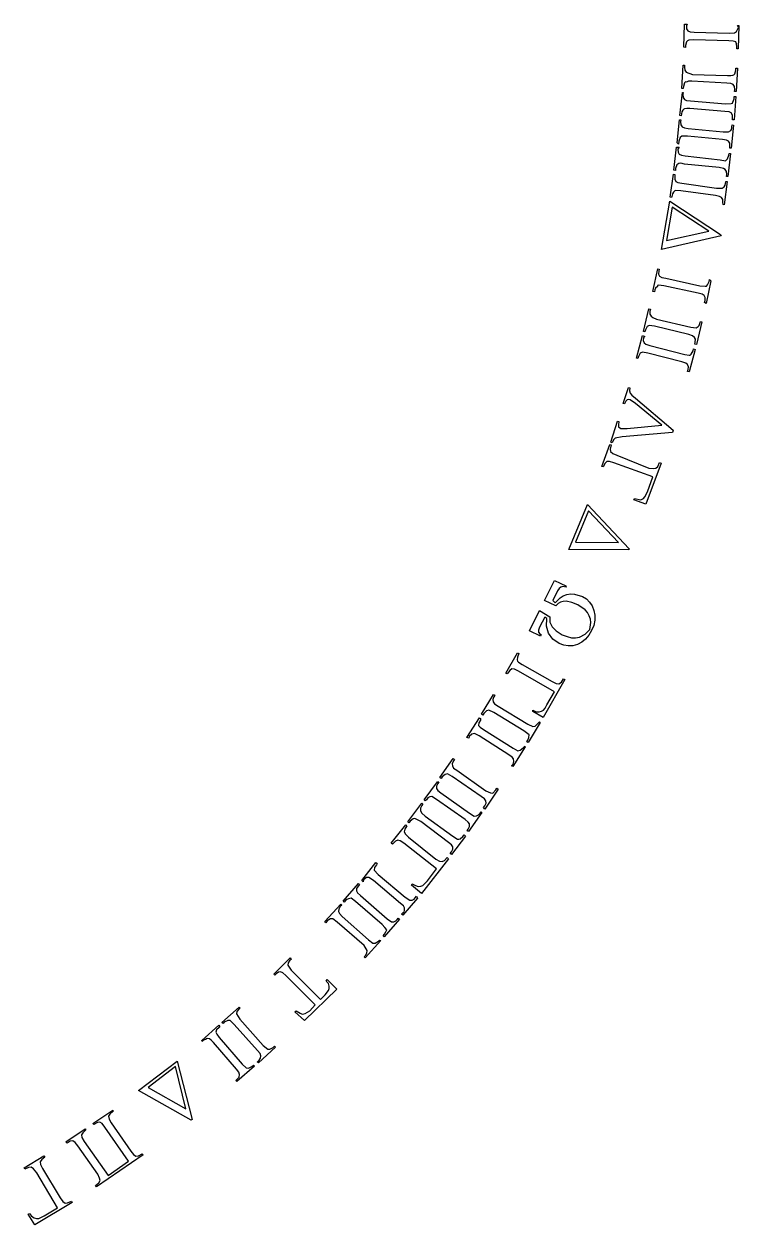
# Model space of a CAD drawing. Extents: x 0 to 660, y 0 to 661.
# Drawn here: x 494.4 to 660.3, y 45.2 to 323.6 of the extents above; entities that cross this region are included whole.
import ezdxf

# ---------------------------------------------------------------- set-up
doc = ezdxf.new("R2010")
doc.units = 0

msp = doc.modelspace()

# ---------------------------------------------------------------- linework, layer by layer
at = {"layer": 'Layer 1'}
for p, q in [((647.489, 318.232), (647.644, 323.634)), ((647.644, 323.634), (648.205, 323.624)), ((648.205, 323.624), (648.078, 323.178)), ((648.078, 323.178), (648.082375, 322.5005)), ((660.119, 322.836), (659.908, 323.283)), ((659.908, 323.283), (660.252, 323.273)), ((660.252, 323.273), (660.097, 317.87)), ((648.082375, 322.5005), (648.398, 322.03)), ((648.398, 322.03), (648.9085, 321.8485)), ((648.9085, 321.8485), (649.893, 321.766)), ((649.893, 321.766), (657.969, 321.533)), ((657.969, 321.533), (659.237, 321.617)), ((659.237, 321.617), (659.647, 321.882)), ((659.647, 321.882), (660.119, 322.836)), ((647.833, 318.222), (647.489, 318.232)), ((647.846, 318.677), (647.833, 318.222)), ((648.093, 319.517), (647.846, 318.677)), ((648.297375, 319.75825), (648.093, 319.517)), ((648.609, 319.896), (648.297375, 319.75825)), ((649.772, 319.981), (648.609, 319.896)), ((657.917, 319.748), (649.772, 319.981)), ((658.864, 319.663125), (657.917, 319.748)), ((659.526, 319.474), (658.864, 319.663125)), ((659.694375, 319.00625), (659.526, 319.474)), ((659.766, 318.336), (659.694375, 319.00625)), ((659.753, 317.881), (659.766, 318.336)), ((660.097, 317.87), (659.753, 317.881)), ((659.766, 318.336), (659.766, 318.336)), ((646.995, 308.721), (647.31, 314.116)), ((647.31, 314.116), (647.654, 314.096)), ((647.654, 314.096), (647.627, 313.651)), ((647.627, 313.651), (647.701875, 312.9705)), ((647.701875, 312.9705), (648.016, 312.491)), ((648.016, 312.491), (649.434, 311.966)), ((649.434, 311.966), (657.568, 311.71)), ((659.062125, 311.8355), (659.26, 312.115)), ((659.26, 312.115), (659.532, 312.956)), ((659.532, 312.956), (659.558, 313.402)), ((659.558, 313.402), (659.902, 313.382)), ((659.902, 313.382), (659.587, 307.987)), ((647.366, 309.156), (647.339, 308.701)), ((647.638, 309.988), (647.366, 309.156)), ((647.8355, 310.194125), (647.638, 309.988)), ((648.06, 310.119), (647.8355, 310.194125)), ((648.534125, 310.38875), (648.06, 310.119)), ((649.33, 310.402), (648.534125, 310.38875)), ((657.464, 309.927), (649.33, 310.402)), ((658.384625, 309.815625), (657.464, 309.927)), ((657.568, 311.71), (658.363875, 311.670875)), ((658.363875, 311.670875), (658.838, 311.757)), ((658.88, 309.612), (658.384625, 309.815625)), ((658.838, 311.757), (659.062125, 311.8355)), ((659.195, 309.134875), (658.88, 309.612)), ((659.27, 308.462), (659.195, 309.134875)), ((646.509, 302.389), (647.159, 307.777)), ((647.339, 308.701), (646.995, 308.721)), ((647.159, 307.777), (647.274, 307.75)), ((647.274, 307.75), (647.239, 307.305)), ((647.239, 307.305), (647.3005, 306.624)), ((647.3005, 306.624), (647.605, 306.138)), ((659.128, 306.251), (659.163, 306.82)), ((659.506, 306.793), (659.153, 301.405)), ((659.163, 306.82), (659.506, 306.793)), ((659.243, 308.007), (659.27, 308.462)), ((659.587, 307.987), (659.243, 308.007)), ((659.27, 308.462), (659.27, 308.462)), ((647.236, 303.643), (647.004625, 303.245625)), ((647.4255, 303.868), (647.236, 303.643)), ((647.606, 303.949), (647.4255, 303.868)), ((647.605, 306.138), (648.097125, 305.931625)), ((648.118375, 304.048625), (647.606, 303.949)), ((648.097125, 305.931625), (649.016, 305.804)), ((648.876, 304.023), (648.118375, 304.048625)), ((657, 303.387), (648.876, 304.023)), ((649.016, 305.804), (657.139, 305.168)), ((657.139, 305.168), (658.41, 305.19)), ((658.41, 305.19), (658.710625, 305.314625)), ((658.710625, 305.314625), (658.838, 305.539)), ((658.838, 305.539), (659.128, 306.251)), ((645.898, 296.077), (646.427, 301.455)), ((646.427, 301.455), (646.769, 301.422)), ((646.853, 302.362), (646.509, 302.389)), ((646.769, 301.422), (646.726, 300.977)), ((646.726, 300.977), (646.77325, 300.295125)), ((646.888, 302.816), (646.853, 302.362)), ((647.004625, 303.245625), (646.888, 302.816)), ((657.947625, 303.257125), (657, 303.387)), ((658.41, 303.044), (657.947625, 303.257125)), ((658.73175, 302.488), (658.41, 303.044)), ((658.776, 301.848), (658.73175, 302.488)), ((658.741, 301.432), (658.776, 301.848)), ((659.153, 301.405), (658.741, 301.432)), ((658.776, 301.848), (658.776, 301.848)), ((646.77325, 300.295125), (647.068, 299.803)), ((647.068, 299.803), (647.623375, 299.587125)), ((647.623375, 299.587125), (648.472, 299.441)), ((648.472, 299.441), (656.581, 298.644)), ((656.581, 298.644), (657.852, 298.641)), ((657.852, 298.641), (658.333, 298.981)), ((658.333, 298.981), (658.558625, 299.361125)), ((658.979, 300.222), (658.451, 294.844)), ((658.558625, 299.361125), (658.593, 299.811)), ((658.593, 299.811), (658.637, 300.256)), ((658.637, 300.256), (658.979, 300.222)), ((646.241, 295.808), (645.898, 296.077)), ((646.285, 296.497), (646.241, 295.808)), ((646.59, 297.318), (646.285, 296.497)), ((647.027, 297.667), (646.59, 297.318)), ((648.297, 297.664), (647.027, 297.667)), ((656.407, 296.867), (648.297, 297.664)), ((657.322125, 296.718625), (656.407, 296.867)), ((657.809, 296.496), (657.322125, 296.718625)), ((658.10475, 296.006125), (657.809, 296.496)), ((658.153, 295.331), (658.10475, 296.006125)), ((658.108, 294.877), (658.153, 295.331)), ((658.153, 295.331), (658.153, 295.331)), ((645.159, 289.756), (645.795, 295.122)), ((645.795, 295.122), (646.36, 295.082)), ((646.36, 295.082), (646.084, 294.638)), ((646.084, 294.638), (646.17675, 293.955375)), ((646.17675, 293.955375), (646.403, 293.458)), ((646.403, 293.458), (646.886875, 293.22325)), ((646.886875, 293.22325), (647.799, 293.068)), ((647.799, 293.068), (655.891, 292.109)), ((657.161, 291.892), (657.604, 292.412)), ((657.604, 292.412), (657.926, 293.235)), ((658.32, 293.638), (657.684, 288.271)), ((657.926, 293.235), (657.978, 293.59)), ((657.978, 293.59), (658.32, 293.638)), ((658.451, 294.844), (658.108, 294.877)), ((645.5, 289.672), (645.159, 289.756)), ((645.554, 290.168), (645.5, 289.672)), ((645.875, 290.982), (645.554, 290.168)), ((646.319, 291.323), (645.875, 290.982)), ((646.79575, 291.343), (646.319, 291.323)), ((647.589, 291.177), (646.79575, 291.343)), ((655.681, 290.335), (647.589, 291.177)), ((656.662, 290.1595), (655.681, 290.335)), ((655.891, 292.109), (657.161, 291.892)), ((657.076, 289.936), (656.662, 290.1595)), ((657.361625, 289.44075), (657.076, 289.936)), ((644.296, 283.473), (645.039, 288.826)), ((645.039, 288.826), (645.38, 288.779)), ((645.397, 288.336), (645.348375, 287.6525)), ((645.348375, 287.6525), (645.614, 287.149)), ((645.38, 288.779), (645.397, 288.336)), ((645.614, 287.149), (646.093125, 286.91375)), ((646.093125, 286.91375), (647.002, 286.731)), ((657.533, 287.092), (656.789, 281.739)), ((657.13, 286.697), (657.192, 287.139)), ((657.192, 287.139), (657.533, 287.092)), ((657.343, 288.312), (657.396, 288.764)), ((657.684, 288.271), (657.343, 288.312)), ((657.396, 288.764), (657.361625, 289.44075)), ((657.396, 288.764), (657.396, 288.764)), ((644.814875, 284.266375), (644.7, 283.679)), ((645.037, 284.613), (644.814875, 284.266375)), ((645.487, 285.017), (645.037, 284.613)), ((646.757, 284.962), (645.487, 285.017)), ((654.828, 283.842), (646.757, 284.962)), ((647.002, 286.731), (655.073, 285.611)), ((655.073, 285.611), (656.343, 285.557)), ((656.343, 285.557), (656.792, 285.88)), ((656.792, 285.88), (657.072, 286.271625)), ((657.072, 286.271625), (657.13, 286.697)), ((642.315, 271.393), (644.198, 282.546)), ((644.198, 282.546), (655.978, 274.822)), ((644.198, 282.546), (644.198, 282.546)), ((644.637, 283.425), (644.296, 283.473)), ((644.7, 283.679), (644.637, 283.425)), ((655.736375, 283.657375), (654.828, 283.842)), ((654.828, 283.842), (654.828, 283.842)), ((656.215, 283.415), (655.736375, 283.657375)), ((656.490125, 282.9145), (656.215, 283.415)), ((656.511, 282.237), (656.490125, 282.9145)), ((656.613, 281.786), (656.511, 282.237)), ((656.789, 281.739), (656.613, 281.786)), ((644.77, 281.186), (643.465, 273.454)), ((653.227, 275.626), (644.77, 281.186)), ((644.77, 281.186), (644.77, 281.186)), ((656.139, 274.51), (642.315, 271.393)), ((643.465, 273.454), (653.227, 275.626)), ((655.978, 274.822), (656.139, 274.51)), ((640.284, 261.615), (641.401, 266.902)), ((641.401, 266.902), (641.737, 266.831)), ((641.645, 266.395), (641.617, 265.635)), ((641.617, 265.635), (641.856, 265.19)), ((641.737, 266.831), (641.645, 266.395)), ((641.856, 265.19), (642.329875, 264.864)), ((642.329875, 264.864), (643.307, 264.676)), ((643.307, 264.676), (651.184, 262.944)), ((640.714, 261.989), (640.62, 261.544)), ((640.885, 262.40375), (640.714, 261.989)), ((641.317, 262.772), (640.885, 262.40375)), ((641.3645, 262.975125), (641.317, 262.772)), ((641.58, 263.071), (641.3645, 262.975125)), ((642.843, 262.928), (641.58, 263.071)), ((650.815, 261.244), (642.843, 262.928)), ((651.184, 262.944), (652.447, 262.848)), ((652.447, 262.848), (652.687625, 262.865625)), ((653.741, 264.082), (652.624, 258.83)), ((652.687625, 262.865625), (652.917, 263.139)), ((652.917, 263.139), (653.312, 263.93)), ((653.312, 263.93), (653.405, 264.367)), ((653.405, 264.367), (653.741, 264.082)), ((640.62, 261.544), (640.284, 261.615)), ((651.708375, 260.996), (650.815, 261.244)), ((650.815, 261.244), (650.815, 261.244)), ((652.169, 260.721), (651.708375, 260.996)), ((652.40825, 260.20175), (652.169, 260.721)), ((652.288, 259.079), (652.382, 259.525)), ((652.624, 258.83), (652.288, 259.079)), ((652.382, 259.525), (652.40825, 260.20175)), ((638.095, 252.342), (639.371, 257.594)), ((639.371, 257.594), (639.705, 257.512)), ((639.6, 257.079), (639.565875, 256.39625)), ((639.565875, 256.39625), (639.891, 255.868)), ((639.705, 257.512), (639.6, 257.079)), ((638.953, 253.474), (638.537, 252.704)), ((639.434, 253.759), (638.953, 253.474)), ((640.692, 253.578), (639.434, 253.759)), ((639.891, 255.868), (640.24225, 255.57375)), ((640.24225, 255.57375), (641.114, 255.215)), ((648.61, 251.654), (640.692, 253.578)), ((641.114, 255.215), (649.12, 253.389)), ((649.12, 253.389), (650.29, 253.208)), ((650.29, 253.208), (650.768, 253.484)), ((651.627, 254.616), (650.406, 249.364)), ((650.768, 253.484), (651.029625, 253.7745)), ((651.029625, 253.7745), (651.187, 254.239)), ((651.187, 254.239), (651.293, 254.697)), ((651.293, 254.697), (651.627, 254.616)), ((636.481, 246.203), (637.863, 251.428)), ((637.863, 251.428), (638.386, 251.199)), ((638.081, 250.908), (638.018875, 250.22675)), ((638.386, 251.199), (638.081, 250.908)), ((638.429, 252.261), (638.095, 252.342)), ((638.537, 252.704), (638.429, 252.261)), ((649.495625, 251.365625), (648.61, 251.654)), ((649.947, 250.985), (649.495625, 251.365625)), ((650.17125, 250.550875), (649.947, 250.985)), ((638.018875, 250.22675), (638.232, 249.694)), ((638.232, 249.694), (638.678875, 249.392125)), ((638.678875, 249.392125), (639.56, 249.112)), ((639.56, 249.112), (647.673, 247.029)), ((650.057, 248.203), (648.675, 242.979)), ((649.175, 247.089), (649.61, 247.86)), ((649.61, 247.86), (649.724, 248.291)), ((649.724, 248.291), (650.057, 248.203)), ((650.017, 249.445), (650.124, 249.888)), ((650.406, 249.364), (650.017, 249.445)), ((650.124, 249.888), (650.17125, 250.550875)), ((650.124, 249.888), (650.124, 249.888)), ((636.814, 246.115), (636.481, 246.203)), ((636.93, 246.556), (636.814, 246.115)), ((637.362, 247.317), (636.93, 246.556)), ((637.849, 247.592), (637.362, 247.317)), ((639.103, 247.333), (637.849, 247.592)), ((637.849, 247.592), (637.849, 247.592)), ((646.981, 245.303), (639.103, 247.333)), ((647.903375, 245.010125), (646.981, 245.303)), ((647.673, 247.029), (648.691, 246.823)), ((648.691, 246.823), (648.936375, 246.8585)), ((648.936375, 246.8585), (649.175, 247.089)), ((648.306, 244.712), (647.903375, 245.010125)), ((648.519375, 244.1815), (648.306, 244.712)), ((648.342, 243.067), (648.459, 243.507)), ((648.675, 242.979), (648.342, 243.067)), ((648.459, 243.507), (648.519375, 244.1815)), ((633.402, 235.672), (634.591, 239.375)), ((634.591, 239.375), (634.918, 239.269)), ((634.918, 239.269), (634.88875, 238.614375)), ((634.88875, 238.614375), (635.026, 238.082)), ((635.026, 238.082), (635.4165, 237.552375)), ((635.4165, 237.552375), (636.224, 236.905)), ((636.224, 236.905), (644.949, 229.435)), ((633.73, 235.567), (633.402, 235.672)), ((634.02475, 236.163875), (633.73, 235.567)), ((634.321, 236.481), (634.02475, 236.163875)), ((634.66075, 236.585125), (634.321, 236.481)), ((634.99, 236.54), (634.66075, 236.585125)), ((636.279, 235.687), (634.99, 236.54)), ((642.321, 230.621), (636.279, 235.687)), ((630.562, 226.657), (632.08, 231.554)), ((632.08, 231.554), (632.408, 231.449)), ((632.408, 231.449), (632.291875, 230.723)), ((632.291875, 230.723), (632.343, 230.273)), ((632.343, 230.273), (632.813, 229.853)), ((632.813, 229.853), (634.299, 229.825)), ((644.844, 228.9), (633.138, 227.942)), ((634.299, 229.825), (642.321, 230.621)), ((644.949, 229.435), (644.844, 228.9)), ((628.446, 221.069), (630.303, 226.154)), ((630.303, 226.154), (630.626, 226.036)), ((630.626, 226.036), (630.4015, 225.09575)), ((630.835, 226.551), (630.562, 226.657)), ((631.156, 227.220125), (630.835, 226.551)), ((631.537, 227.596), (631.156, 227.220125)), ((633.138, 227.942), (631.537, 227.596)), ((631.537, 227.596), (631.537, 227.596)), ((630.4015, 225.09575), (630.462, 224.502)), ((630.462, 224.502), (631.00275, 224.079125)), ((631.00275, 224.079125), (631.938, 223.654)), ((631.938, 223.654), (639.367, 220.682)), ((628.769, 220.951), (628.446, 221.069)), ((629.201125, 221.80675), (628.769, 220.951)), ((629.628, 222.217), (629.201125, 221.80675)), ((630.239125, 222.238), (629.628, 222.217)), ((631.223, 221.881), (630.239125, 222.238)), ((640.267, 218.674), (631.223, 221.881)), ((642.222, 221.828), (638.68, 212.322)), ((639.367, 220.682), (640.351875, 220.602875)), ((640.351875, 220.602875), (640.964, 220.667)), ((640.964, 220.667), (641.393375, 221.08225)), ((641.393375, 221.08225), (641.828, 221.946)), ((641.828, 221.946), (642.222, 221.828)), ((639.054, 215.192), (640.267, 218.674)), ((638.426, 214.053), (639.054, 215.192)), ((620.791, 201.784), (625.105, 212.207)), ((625.105, 212.207), (634.798, 201.985)), ((625.105, 212.207), (625.105, 212.207)), ((635.894, 213.289), (636.019, 213.63)), ((638.68, 212.322), (635.894, 213.289)), ((636.019, 213.63), (637.495, 213.292)), ((637.495, 213.292), (638.109, 213.647375)), ((637.495, 213.292), (637.495, 213.292)), ((638.109, 213.647375), (638.426, 214.053)), ((625.35, 210.752), (622.352, 203.526)), ((632.305, 203.399), (625.35, 210.752)), ((625.35, 210.752), (625.35, 210.752)), ((622.352, 203.526), (632.305, 203.399)), ((634.675, 201.694), (620.791, 201.784)), ((634.798, 201.985), (634.675, 201.694)), ((615.145, 189.991), (617.468, 194.654)), ((618.187, 192.217), (617.055, 189.944)), ((617.468, 194.654), (620.074, 193.356)), ((618.5425, 192.7855), (618.187, 192.217)), ((618.922, 193.108), (618.5425, 192.7855)), ((619.396125, 193.1935), (618.922, 193.108)), ((620.156, 193.048), (619.396125, 193.1935)), ((620.074, 193.356), (620.156, 193.048)), ((617.738, 188.749), (615.145, 189.991)), ((617.055, 189.944), (617.621, 189.466)), ((617.621, 189.466), (618.773375, 190.59125)), ((618.885625, 189.61425), (618.295266, 189.273875)), ((618.773375, 190.59125), (619.496516, 191.041563)), ((619.509172, 189.784), (618.885625, 189.61425)), ((619.496516, 191.041563), (620.297, 191.364)), ((620.166, 189.797), (619.509172, 189.784)), ((621.520625, 189.5355), (620.166, 189.797)), ((620.297, 191.364), (621.179516, 191.50525)), ((621.179516, 191.50525), (622.083125, 191.4605)), ((622.888, 188.992), (621.520625, 189.5355)), ((622.083125, 191.4605), (623.993, 190.936)), ((623.993, 190.936), (624.867531, 190.347141)), ((624.867531, 190.347141), (625.602, 189.602375)), ((625.602, 189.602375), (626.186469, 188.711172)), ((611.653, 182.981), (613.976, 187.644)), ((613.976, 187.644), (616.382, 186.175)), ((618.295266, 189.273875), (617.738, 188.749)), ((624.582125, 187.8075), (622.888, 188.992)), ((625.110578, 187.179906), (624.582125, 187.8075)), ((625.515, 186.452), (625.110578, 187.179906)), ((626.186469, 188.711172), (626.611, 187.683)), ((626.611, 187.683), (626.852938, 186.551453)), ((626.852938, 186.551453), (626.83575, 185.393375)), ((614.01, 183.833), (613.758125, 183.13925)), ((615.235, 186.148), (614.01, 183.833)), ((615.68, 185.787), (615.235, 186.148)), ((615.616375, 184.029625), (615.68, 185.787)), ((616.086, 182.42), (615.616375, 184.029625)), ((616.382, 186.175), (616.414953, 184.985516)), ((616.414953, 184.985516), (616.909625, 183.901125)), ((616.909625, 183.901125), (617.865734, 182.921922)), ((625.789, 185.659453), (625.515, 186.452)), ((625.654, 183.294), (625.8935, 184.872625)), ((625.8935, 184.872625), (625.789, 185.659453)), ((626.572188, 184.208859), (626.075, 182.998)), ((626.83575, 185.393375), (626.572188, 184.208859)), ((614.259, 181.683), (611.653, 182.981)), ((613.758125, 183.13925), (613.789, 182.639)), ((613.789, 182.639), (614.0845, 182.27525)), ((614.0845, 182.27525), (614.413, 181.991)), ((614.413, 181.991), (614.259, 181.683)), ((617.06925, 181.053375), (616.086, 182.42)), ((616.086, 182.42), (616.086, 182.42)), ((618.546, 180.025), (617.06925, 181.053375)), ((617.865734, 182.921922), (619.283, 182.048)), ((619.283, 182.048), (620.369219, 181.608141)), ((620.369219, 181.608141), (621.3735, 181.362625)), ((621.3735, 181.362625), (622.336531, 181.311547)), ((622.336531, 181.311547), (623.299, 181.455)), ((623.299, 181.455), (624.58825, 182.161875)), ((624.6605, 181.01125), (623.778875, 180.307562)), ((624.58825, 182.161875), (625.654, 183.294)), ((625.425875, 181.908062), (624.6605, 181.01125)), ((626.075, 182.998), (625.425875, 181.908062)), ((619.606672, 179.614188), (618.546, 180.025)), ((620.666125, 179.43925), (619.606672, 179.614188)), ((621.724266, 179.500187), (620.666125, 179.43925)), ((622.781, 179.797), (621.724266, 179.500187)), ((623.778875, 180.307562), (622.781, 179.797)), ((606.213, 173.174), (608.89, 177.879)), ((608.875875, 176.819), (608.772, 176.223)), ((608.772, 176.223), (608.896719, 175.895016)), ((609.189, 177.709), (608.875875, 176.819)), ((608.89, 177.879), (609.189, 177.709)), ((608.896719, 175.895016), (609.1405, 175.649625)), ((609.1405, 175.649625), (609.986, 175.158)), ((606.512, 173.004), (606.213, 173.174)), ((607.079875, 173.77625), (606.512, 173.004)), ((607.569, 174.109), (607.079875, 173.77625)), ((608.17725, 174.040125), (607.569, 174.109)), ((609.102, 173.606), (608.17725, 174.040125)), ((617.469, 168.844), (609.102, 173.606)), ((609.986, 175.158), (616.954, 171.192)), ((619.853, 171.64), (614.847, 162.845)), ((616.954, 171.192), (617.879375, 170.759125)), ((617.879375, 170.759125), (618.489, 170.693)), ((618.489, 170.693), (619.053, 171.031125)), ((619.053, 171.031125), (619.554, 171.811)), ((619.554, 171.811), (619.853, 171.64)), ((600.54, 163.596), (603.341, 168.218)), ((603.404, 167.658), (603.152, 167.005375)), ((603.341, 168.218), (603.635, 168.04)), ((603.635, 168.04), (603.404, 167.658)), ((615.721, 165.772), (617.469, 168.844)), ((601.7, 164.416), (601.071, 163.808)), ((602.245, 164.543), (601.7, 164.416)), ((603.39, 163.991), (602.245, 164.543)), ((603.152, 167.005375), (603.206, 166.451)), ((603.206, 166.451), (603.561, 166.04525)), ((603.561, 166.04525), (604.384, 165.518)), ((604.384, 165.518), (611.284, 161.296)), ((612.409, 164.263), (612.441, 164.578)), ((612.441, 164.578), (613.1965, 164.2005)), ((612.441, 164.578), (612.441, 164.578)), ((613.874, 164.201), (614.483, 164.31575)), ((614.483, 164.31575), (614.885, 164.594)), ((614.885, 164.594), (615.27975, 165.030375)), ((615.27975, 165.030375), (615.721, 165.772)), ((597.155, 158.235), (600.047, 162.8)), ((599.89675, 161.60825), (599.877, 161.036)), ((600.32, 162.239), (599.89675, 161.60825)), ((600.047, 162.8), (600.338, 162.616)), ((600.338, 162.616), (600.32, 162.239)), ((600.835, 163.418), (600.54, 163.596)), ((601.071, 163.808), (600.835, 163.418)), ((610.359, 159.768), (603.39, 163.991)), ((614.129, 161.682), (611.328, 157.06)), ((614.847, 162.845), (612.409, 164.263)), ((613.1965, 164.2005), (613.874, 164.201)), ((613.603, 161.479), (613.991, 161.861)), ((613.991, 161.861), (614.129, 161.682)), ((598.331, 159.031), (597.69, 158.436)), ((598.878, 159.147), (598.331, 159.031)), ((600.011, 158.572), (598.878, 159.147)), ((599.877, 161.036), (600.215, 160.623375)), ((600.215, 160.623375), (600.967, 160.081)), ((600.967, 160.081), (607.851, 155.721)), ((611.57, 158.827), (610.359, 159.768)), ((611.284, 161.296), (612.429, 160.744)), ((611.53175, 158.19675), (611.57, 158.827)), ((611.57, 158.827), (611.57, 158.827)), ((612.429, 160.744), (612.968, 160.817)), ((612.968, 160.817), (613.603, 161.479)), ((597.6, 158.051), (597.155, 158.235)), ((597.69, 158.436), (597.6, 158.051)), ((606.895, 154.212), (600.011, 158.572)), ((610.702, 156.05), (607.81, 151.485)), ((610.172, 155.857), (610.576, 156.234)), ((610.576, 156.234), (610.702, 156.05)), ((611.034, 157.239), (611.27, 157.628)), ((611.328, 157.06), (611.034, 157.239)), ((611.27, 157.628), (611.53175, 158.19675)), ((590.906, 148.919), (593.957, 153.379)), ((593.957, 153.379), (594.242, 153.097)), ((607.64575, 153.6675), (606.895, 154.212)), ((606.895, 154.212), (606.895, 154.212)), ((607.981, 153.249), (607.64575, 153.6675)), ((607.851, 155.721), (608.984, 155.146)), ((608.042125, 152.678875), (607.981, 153.249)), ((608.984, 155.146), (609.526, 155.254)), ((609.526, 155.254), (610.172, 155.857)), ((594.042, 152.817), (593.715625, 152.147625)), ((593.715625, 152.147625), (593.777, 151.623)), ((593.777, 151.623), (594.055125, 151.126125)), ((594.242, 153.097), (594.042, 152.817)), ((594.055125, 151.126125), (594.781, 150.63)), ((594.781, 150.63), (601.506, 145.829)), ((607.519, 151.669), (607.906, 152.054)), ((607.81, 151.485), (607.519, 151.669)), ((607.906, 152.054), (608.042125, 152.678875)), ((587.225, 143.746), (590.365, 147.935)), ((590.385, 147.581), (590.0865, 146.966)), ((590.365, 147.935), (590.645, 147.944)), ((590.645, 147.944), (590.385, 147.581)), ((591.19, 148.725), (590.906, 148.919)), ((591.448, 149.101), (591.19, 148.725)), ((592.11, 149.673), (591.448, 149.101)), ((592.66, 149.77), (592.11, 149.673)), ((593.773, 149.156), (592.66, 149.77)), ((600.498, 144.555), (593.773, 149.156)), ((590.0865, 146.966), (590.097, 146.393)), ((590.097, 146.393), (590.4125, 145.96175)), ((590.4125, 145.96175), (591.133, 145.379)), ((591.133, 145.379), (597.765, 140.645)), ((604.368, 146.258), (601.316, 141.614)), ((601.506, 145.829), (602.619, 145.414)), ((602.619, 145.414), (603.164, 145.337)), ((603.164, 145.337), (603.832, 146.084)), ((603.832, 146.084), (604.084, 146.452)), ((604.084, 146.452), (604.368, 146.258)), ((583.444, 138.65), (586.67, 142.985)), ((586.68, 142.422), (586.36875, 141.812875)), ((586.67, 142.985), (586.946, 142.78)), ((586.946, 142.78), (586.68, 142.422)), ((587.505, 143.546), (587.225, 143.746)), ((587.77, 143.757), (587.505, 143.546)), ((588.07975, 144.2185), (587.77, 143.757)), ((588.538, 144.476), (588.07975, 144.2185)), ((588.996, 144.562), (588.538, 144.476)), ((590.096, 143.842), (588.996, 144.562)), ((596.728, 139.191), (590.096, 143.842)), ((601.229, 143.984375), (600.498, 144.555)), ((601.032, 141.992), (601.289, 142.368)), ((601.549, 143.554), (601.229, 143.984375)), ((601.289, 142.368), (601.588125, 142.983125)), ((601.588125, 142.983125), (601.549, 143.554)), ((601.549, 143.554), (601.549, 143.554)), ((584.676, 139.356), (583.992, 138.81)), ((584.971125, 139.43725), (584.676, 139.356)), ((585.231, 139.376), (584.971125, 139.43725)), ((586.475, 138.772), (585.231, 139.376)), ((586.36875, 141.812875), (586.368, 141.239)), ((586.368, 141.239), (586.685375, 140.697875)), ((586.685375, 140.697875), (587.47, 139.976)), ((587.47, 139.976), (593.92, 135.34)), ((600.631, 140.817), (597.491, 136.418)), ((597.765, 140.645), (598.865, 140.008)), ((598.865, 140.008), (599.413, 140.086)), ((599.413, 140.086), (599.810875, 140.302)), ((599.810875, 140.302), (600.244, 140.653)), ((600.244, 140.653), (600.458, 140.95)), ((600.458, 140.95), (600.631, 140.817)), ((601.316, 141.614), (601.032, 141.992)), ((579.618, 133.72), (582.968, 137.973)), ((582.731625, 136.936625), (582.604, 136.354)), ((583.238, 137.76), (582.731625, 136.936625)), ((582.968, 137.973), (583.238, 137.76)), ((583.72, 138.445), (583.444, 138.65)), ((583.992, 138.81), (583.72, 138.445)), ((592.854, 133.907), (586.475, 138.772)), ((597.447125, 138.60625), (596.728, 139.191)), ((597.211, 136.618), (597.476, 136.989)), ((597.491, 136.418), (597.211, 136.618)), ((597.759, 138.17), (597.447125, 138.60625)), ((597.476, 136.989), (597.770875, 137.59825)), ((597.770875, 137.59825), (597.759, 138.17)), ((597.759, 138.17), (597.759, 138.17)), ((579.889, 133.507), (579.618, 133.72)), ((580.565625, 134.186375), (579.889, 133.507)), ((581.099, 134.442), (580.565625, 134.186375)), ((581.690125, 134.28375), (581.099, 134.442)), ((582.54, 133.716), (581.690125, 134.28375)), ((590.103, 127.76), (582.54, 133.716)), ((582.604, 136.354), (582.895, 135.81375)), ((582.895, 135.81375), (583.645, 135.119)), ((583.645, 135.119), (589.944, 129.999)), ((593.611, 133.308), (592.854, 133.907)), ((596.789, 135.335), (593.562, 131.119)), ((593.92, 135.34), (595.007, 134.681)), ((595.007, 134.681), (595.26575, 134.622375)), ((595.26575, 134.622375), (595.556, 134.749)), ((595.556, 134.749), (596.246, 135.302)), ((596.246, 135.302), (596.513, 135.66)), ((596.513, 135.66), (596.789, 135.335)), ((593.286, 131.325), (593.558, 131.69)), ((593.562, 131.119), (593.286, 131.325)), ((593.558, 131.69), (593.86475, 132.293625)), ((593.864, 132.865), (593.611, 133.308)), ((593.86475, 132.293625), (593.864, 132.865)), ((593.864, 132.865), (593.864, 132.865)), ((572.801, 125.096), (576.04, 129.249)), ((575.69875, 128.08425), (575.643, 127.443)), ((576.212, 128.685), (575.69875, 128.08425)), ((576.04, 129.249), (576.304, 129.029)), ((576.304, 129.029), (576.212, 128.685)), ((592.877, 130.107), (586.615, 122.038)), ((589.944, 129.999), (590.794125, 129.563375)), ((590.794125, 129.563375), (591.387, 129.436)), ((591.387, 129.436), (591.924125, 129.69675)), ((591.924125, 129.69675), (592.606, 130.382)), ((592.606, 130.382), (592.877, 130.107)), ((573.851, 125.733), (573.138, 125.225)), ((574.409, 125.777), (573.851, 125.733)), ((575.458, 125.061), (574.409, 125.777)), ((575.643, 127.443), (576.601, 126.434)), ((576.601, 126.434), (582.863, 121.22)), ((588.03, 124.983), (590.103, 127.76)), ((568.435, 120.297), (571.974, 124.381)), ((571.5865, 123.224375), (571.543, 122.662)), ((571.543, 122.662), (571.816875, 122.203375)), ((571.942, 123.744), (571.5865, 123.224375)), ((572.235, 124.155), (571.942, 123.744)), ((571.974, 124.381), (572.235, 124.155)), ((573.063, 124.792), (572.801, 125.096)), ((573.138, 125.225), (573.063, 124.792)), ((581.72, 119.757), (575.458, 125.061)), ((584.27, 124.006), (584.494, 124.291)), ((586.615, 122.038), (584.27, 124.006)), ((584.494, 124.291), (585.19675, 123.88325)), ((584.494, 124.291), (584.494, 124.291)), ((585.19675, 123.88325), (585.856, 123.705)), ((585.856, 123.705), (586.438625, 123.732875)), ((586.438625, 123.732875), (586.914, 123.943)), ((586.914, 123.943), (588.03, 124.983)), ((568.695, 120.072), (568.435, 120.297)), ((568.993, 120.416), (568.695, 120.072)), ((569.320125, 120.667375), (568.993, 120.416)), ((569.717, 120.852), (569.320125, 120.667375)), ((570.275, 120.943), (569.717, 120.852)), ((571.31, 120.206), (570.275, 120.943)), ((577.467, 114.868), (571.31, 120.206)), ((571.816875, 122.203375), (572.48, 121.555)), ((572.48, 121.555), (578.637, 116.218)), ((582.418, 119.199), (581.72, 119.757)), ((581.72, 119.757), (581.72, 119.757)), ((585.733, 120.969), (582.275, 117.025)), ((582.863, 121.22), (583.912, 120.503)), ((583.912, 120.503), (584.464, 120.541)), ((584.464, 120.541), (584.942375, 120.75525)), ((584.942375, 120.75525), (585.183, 121.055)), ((585.183, 121.055), (585.468, 121.398)), ((585.468, 121.398), (585.733, 120.969)), ((564.189, 115.577), (567.938, 119.566)), ((567.434625, 118.4135), (567.344, 117.88)), ((567.344, 117.88), (567.60825, 117.4165)), ((567.766, 119.028), (567.434625, 118.4135)), ((567.60825, 117.4165), (568.258, 116.755)), ((568.113, 119.36), (567.766, 119.028)), ((567.938, 119.566), (568.113, 119.36)), ((582.011, 117.245), (582.302, 117.595)), ((582.275, 117.025), (582.011, 117.245)), ((582.302, 117.595), (582.585797, 117.835687)), ((582.672, 118.752), (582.418, 119.199)), ((582.585797, 117.835687), (582.708625, 118.133)), ((582.708625, 118.133), (582.672, 118.752)), ((564.445, 115.235), (564.189, 115.577)), ((564.75, 115.685), (564.445, 115.235)), ((565.483, 116.164), (564.75, 115.685)), ((566.041, 116.187), (565.483, 116.164)), ((565.483, 116.164), (565.483, 116.164)), ((567.062, 115.429), (566.041, 116.187)), ((573.335, 109.97), (567.062, 115.429)), ((568.258, 116.755), (574.308, 111.297)), ((578.149, 114.19875), (577.467, 114.868)), ((577.467, 114.868), (577.467, 114.868)), ((581.506, 116.119), (577.966, 112.035)), ((578.564, 113.597), (578.149, 114.19875)), ((578.637, 116.218), (579.672, 115.481)), ((579.672, 115.481), (580.224, 115.507)), ((580.224, 115.507), (580.691625, 115.685)), ((580.691625, 115.685), (580.953, 116.007)), ((580.953, 116.007), (581.245, 116.345)), ((581.245, 116.345), (581.506, 116.119)), ((577.706, 112.261), (578.004, 112.605)), ((577.966, 112.035), (577.706, 112.261)), ((578.004, 112.605), (578.375875, 113.164375)), ((578.375875, 113.164375), (578.564, 113.597)), ((574.019, 108.838), (573.335, 109.97)), ((577.174, 111.141), (573.554, 107.128)), ((573.966375, 108.200375), (574.019, 108.838)), ((574.308, 111.297), (575.328, 110.539)), ((575.328, 110.539), (575.881, 110.554)), ((575.881, 110.554), (576.62, 111.04)), ((576.62, 111.04), (576.919, 111.198)), ((576.919, 111.198), (577.174, 111.141)), ((552.351, 103.349), (556.141, 107.123)), ((555.668375, 105.996375), (555.605, 105.421)), ((556.067, 106.565), (555.668375, 105.996375)), ((556.384, 106.76), (556.067, 106.565)), ((556.141, 107.123), (556.384, 106.76)), ((573.299, 107.359), (573.604, 107.697)), ((573.554, 107.128), (573.299, 107.359)), ((573.604, 107.697), (573.966375, 108.200375)), ((552.594, 103.105), (552.351, 103.349)), ((552.351, 103.349), (552.351, 103.349)), ((552.904, 103.414), (552.594, 103.105)), ((553.45375, 103.796), (552.904, 103.414)), ((553.951, 103.905), (553.45375, 103.796)), ((554.442125, 103.678625), (553.951, 103.905)), ((555.153, 103.054), (554.442125, 103.678625)), ((561.953, 96.2264), (555.153, 103.054)), ((555.605, 105.421), (555.92075, 104.9665)), ((555.92075, 104.9665), (556.418, 104.314)), ((556.418, 104.314), (563.219, 97.4866)), ((564.53, 101.723), (564.78, 102.101)), ((565.031625, 101.19675), (564.53, 101.723)), ((564.78, 102.101), (566.988, 99.9001)), ((565.198, 100.6), (565.031625, 101.19675)), ((565.226625, 100.034537), (565.198, 100.6)), ((566.988, 99.9001), (559.466, 92.6336)), ((563.219, 97.4866), (564.293, 98.5566)), ((564.293, 98.5566), (565.091, 99.535)), ((565.091, 99.535), (565.226625, 100.034537)), ((540.324, 92.1605), (544.344, 95.7036)), ((543.816375, 94.682862), (543.702, 94.1208)), ((544.242, 95.2183), (543.816375, 94.682862)), ((544.574, 95.5165), (544.242, 95.2183)), ((544.344, 95.7036), (544.574, 95.5165)), ((557.28, 94.6309), (557.531, 94.8802)), ((557.531, 94.8802), (558.516, 94.2865)), ((559.621, 94.2645), (560.695, 94.849)), ((560.695, 94.849), (561.953, 96.2264)), ((540.654, 91.9044), (540.324, 92.1605)), ((540.893, 92.209), (540.654, 91.9044)), ((541.672, 92.6087), (540.893, 92.209)), ((542.23, 92.5725), (541.672, 92.6087)), ((543.165, 91.7123), (542.23, 92.5725)), ((543.702, 94.1208), (544.494, 92.9059)), ((544.494, 92.9059), (549.94, 86.8453)), ((559.466, 92.6336), (557.28, 94.6309)), ((558.516, 94.2865), (558.804391, 94.121681)), ((558.804391, 94.121681), (559.084625, 94.105925)), ((559.084625, 94.105925), (559.621, 94.2645)), ((535.662, 88.01), (539.621, 91.4941)), ((539.09875, 90.462538), (538.947, 89.9028)), ((538.947, 89.9028), (539.180125, 89.40975)), ((539.72, 90.9895), (539.09875, 90.462538)), ((539.180125, 89.40975), (539.714, 88.6725)), ((539.621, 91.4941), (539.846, 91.1501)), ((539.846, 91.1501), (539.72, 90.9895)), ((539.846, 91.1501), (539.846, 91.1501)), ((548.612, 85.6515), (543.165, 91.7123)), ((535.756, 87.7494), (535.662, 88.01)), ((536.1, 88.0473), (535.756, 87.7494)), ((536.567, 88.210638), (536.1, 88.0473)), ((536.887, 88.4315), (536.567, 88.210638)), ((537.444, 88.3841), (536.887, 88.4315)), ((537.841125, 88.08775), (537.444, 88.3841)), ((538.362, 87.5055), (537.841125, 88.08775)), ((543.687, 81.3378), (538.362, 87.5055)), ((539.714, 88.6725), (545.039, 82.5048)), ((552.774, 86.3908), (548.84, 82.7787)), ((549.94, 86.8453), (550.999, 85.9352)), ((551.427, 85.9426), (552.212, 86.3484)), ((552.212, 86.3484), (552.544, 86.6469)), ((552.544, 86.6469), (552.774, 86.3908)), ((549.187, 84.924225), (548.612, 85.6515)), ((548.864, 83.2893), (549.284125, 83.863875)), ((549.396, 84.4305), (549.187, 84.924225)), ((549.284125, 83.863875), (549.396, 84.4305)), ((549.396, 84.4305), (549.396, 84.4305)), ((550.999, 85.9352), (551.427, 85.9426)), ((521.027, 76.3623), (529.941, 83.1465)), ((529.581, 81.9347), (523.266, 77.1076)), ((531.938, 72.1255), (529.581, 81.9347)), ((529.581, 81.9347), (529.581, 81.9347)), ((529.941, 83.1465), (533.426, 69.6763)), ((529.941, 83.1465), (529.941, 83.1465)), ((544.24825, 80.599337), (543.687, 81.3378)), ((547.864, 81.9945), (543.773, 78.4625)), ((545.039, 82.5048), (545.957, 81.6264)), ((545.957, 81.6264), (546.507, 81.5727)), ((546.507, 81.5727), (547.301, 81.963)), ((547.301, 81.963), (547.639, 82.2548)), ((547.639, 82.2548), (547.864, 81.9945)), ((548.524, 83.0345), (548.864, 83.2893)), ((548.84, 82.7787), (548.524, 83.0345)), ((543.548, 78.7232), (543.893, 79.0211)), ((543.773, 78.4625), (543.548, 78.7232)), ((543.893, 79.0211), (544.32425, 79.480063)), ((544.448, 80.1014), (544.24825, 80.599337)), ((544.32425, 79.480063), (544.448, 80.1014)), ((533.177, 69.4815), (521.027, 76.3623)), ((523.266, 77.1076), (531.938, 72.1255)), ((510.415, 68.7664), (515.048, 71.8379)), ((514.361125, 70.919), (514.065, 70.4004)), ((514.065, 70.4004), (514.18225, 69.723275)), ((514.18225, 69.723275), (514.691, 68.9122)), ((515.09, 71.554), (514.361125, 70.919)), ((515.048, 71.8379), (515.09, 71.554)), ((533.426, 69.6763), (533.177, 69.4815)), ((504.116, 64.4484), (508.589, 67.5146)), ((508.784, 67.2307), (508.059875, 66.53015)), ((508.589, 67.5146), (508.784, 67.2307)), ((510.61, 68.4825), (510.415, 68.7664)), ((511.4695, 68.936763), (510.61, 68.4825)), ((512.059, 69.0251), (511.4695, 68.936763)), ((512.575875, 68.69705), (512.059, 69.0251)), ((513.218, 67.9022), (512.575875, 68.69705)), ((518.662, 59.9618), (513.218, 67.9022)), ((514.691, 68.9122), (519.225, 62.2989)), ((504.451, 64.1645), (504.116, 64.4484)), ((504.116, 64.4484), (504.116, 64.4484)), ((505.183375, 64.615588), (504.451, 64.1645)), ((505.756, 64.7045), (505.183375, 64.615588)), ((506.276, 64.2936), (505.756, 64.7045)), ((506.919, 63.5842), (506.276, 64.2936)), ((508.059875, 66.53015), (507.764, 66.0861)), ((507.764, 66.0861), (507.88, 65.485012)), ((507.88, 65.485012), (508.392, 64.5942)), ((508.392, 64.5942), (513.976, 56.6535)), ((511.577, 56.971), (506.919, 63.5842)), ((522.075, 61.4348), (511.248, 54.045)), ((519.225, 62.2989), (519.8675, 61.504725)), ((519.8675, 61.504725), (520.387, 61.1787)), ((520.387, 61.1787), (520.97725, 61.25865)), ((520.97725, 61.25865), (521.833, 61.7184)), ((521.833, 61.7184), (522.075, 61.4348)), ((494.441, 58.4278), (499.069, 61.2358)), ((495.491375, 58.532137), (494.619, 58.1336)), ((496.081, 58.585), (495.491375, 58.532137)), ((496.6785, 58.21055), (496.081, 58.585)), ((498.55325, 60.3481), (498.16, 59.8467)), ((498.16, 59.8467), (498.2435, 59.238925)), ((498.2435, 59.238925), (498.702, 58.3259)), ((499.248, 60.9416), (498.55325, 60.3481)), ((499.069, 61.2358), (499.248, 60.9416)), ((499.248, 60.9416), (499.248, 60.9416)), ((513.976, 56.6535), (518.662, 59.9618)), ((494.619, 58.1336), (494.441, 58.4278)), ((497.39, 57.2544), (496.6785, 58.21055)), ((502.169, 49.1687), (497.39, 57.2544)), ((498.702, 58.3259), (502.861, 51.4708)), ((511.977125, 56.08495), (511.577, 56.971)), ((512.078, 55.4827), (511.977125, 56.08495)), ((511.054, 54.3289), (511.78275, 54.96415)), ((511.248, 54.045), (511.054, 54.3289)), ((511.78275, 54.96415), (512.078, 55.4827)), ((505.612, 50.4522), (496.959, 45.2029)), ((502.861, 51.4708), (503.45925, 50.6422)), ((503.45925, 50.6422), (503.96, 50.2879)), ((503.96, 50.2879), (504.554, 50.343825)), ((504.554, 50.343825), (505.433, 50.7464)), ((505.433, 50.7464), (505.612, 50.4522)), ((495.39, 47.6995), (495.7, 47.8617)), ((496.959, 45.2029), (495.39, 47.6995)), ((495.7, 47.8617), (496.215, 47.255788)), ((497.844, 46.7131), (499.147, 47.3351)), ((499.147, 47.3351), (502.169, 49.1687)), ((496.215, 47.255788), (496.769, 46.861)), ((496.769, 46.861), (497.344375, 46.682688)), ((497.344375, 46.682688), (497.844, 46.7131))]:
    msp.add_line(p, q, dxfattribs=at)

doc.saveas('drawing.dxf')
